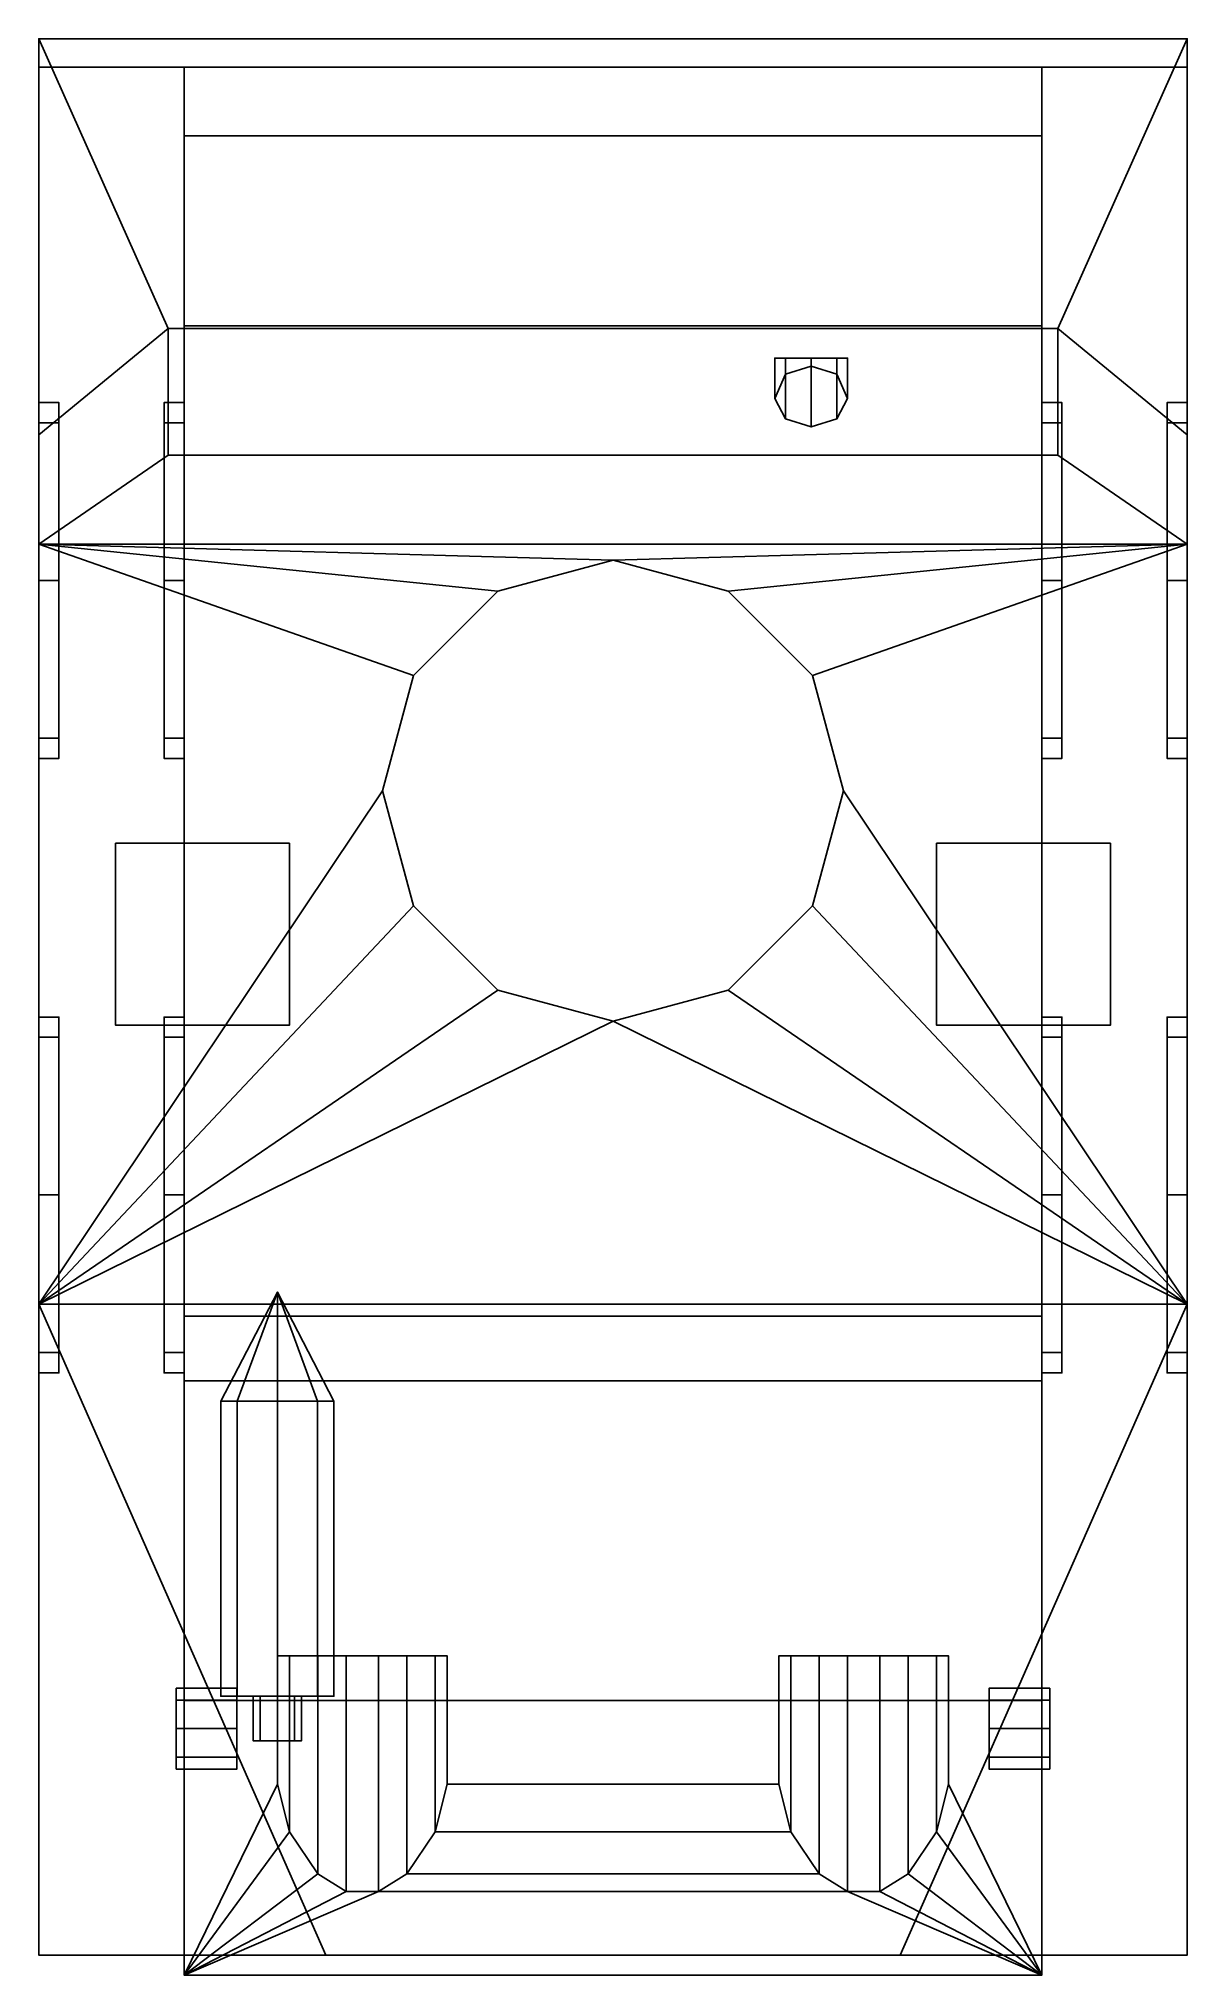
# Model space of a CAD drawing. Extents: x -1.42 to 1.42, y -2.55 to 2.24.
import ezdxf

# ---------------------------------------------------------------- set-up
doc = ezdxf.new("R2010")
doc.units = 0
doc.layers.get('0').update_dxf_attribs({"linetype": 'CONTINUOUS'})

msp = doc.modelspace()

# ---------------------------------------------------------------- linework, layer by layer
for points in [[(-1.42, 2.17, 1.14), (-1.42, -2.39, 1.01), (-1.42, 1.26, 1.48), (-1.42, 2.24, 1.33)], [(1.42, 2.24, 1.33), (1.42, 2.17, 1.14), (-1.42, 2.17, 1.14), (-1.42, 2.24, 1.33)], [(1.1, 1.5233, 1.4397), (1.42, 2.24, 1.33), (-1.42, 2.24, 1.33), (-1.1, 1.5233, 1.4397)], [(-1.1, 1.5233, 1.4397), (-1.1, 1.5233, 1.4397), (-1.42, 2.24, 1.33), (-1.42, 1.26, 1.48)], [(1.1, 1.5233, 1.4397), (1.42, 1.26, 1.48), (1.42, 2.24, 1.33), (1.1, 1.5233, 1.4397)], [(1.42, 1.26, 1.48), (1.42, -2.39, 1.01), (1.42, 2.17, 1.14), (1.42, 2.24, 1.33)], [(-1.06, 2, 0.62), (-1.06, -1.08, 0.44), (-1.06, -2.39, 1.01), (-1.06, 2.17, 1.14)], [(1.06, 2.17, 1.14), (1.06, 2, 0.62), (-1.06, 2, 0.62), (-1.06, 2.17, 1.14)], [(1.06, -2.39, 1.01), (1.06, -1.08, 0.44), (1.06, 2, 0.62), (1.06, 2.17, 1.14)], [(1.06, 2, 0.62), (1.06, -1.08, 0.44), (-1.06, -1.08, 0.44), (-1.06, 2, 0.62)], [(-1.06, 1.53, 0.33), (-1.06, -0.92, 0.33), (-1.06, -1.08, 0.44), (-1.06, 2, 0.62)], [(-1.06, 2, 0.62), (-1.06, -1.08, 0.44), (1.06, -1.08, 0.44), (1.06, 2, 0.62)], [(1.06, 2, 0.62), (1.06, 1.53, 0.33), (-1.06, 1.53, 0.33), (-1.06, 2, 0.62)], [(1.06, -1.08, 0.44), (1.06, -0.92, 0.33), (1.06, 1.53, 0.33), (1.06, 2, 0.62)], [(-1.1, 1.21, 1.81), (-1.1, 1.5233, 1.4397), (-1.42, 1.26, 1.48), (-1.42, 0.99, 1.81)], [(1.1, 1.21, 1.81), (1.1, 1.5233, 1.4397), (-1.1, 1.5233, 1.4397), (-1.1, 1.21, 1.81)], [(1.06, 1.53, 0.33), (1.06, -0.92, 0.33), (-1.06, -0.92, 0.33), (-1.06, 1.53, 0.33)], [(1.42, 0.99, 1.81), (1.42, 1.26, 1.48), (1.1, 1.5233, 1.4397), (1.1, 1.21, 1.81)], [(0.4264, 1.45, 1.6936), (0.4, 1.45, 1.63), (0.4, 1.35, 1.63), (0.4264, 1.3, 1.6936)], [(0.4, 1.45, 1.63), (0.4264, 1.45, 1.5664), (0.4264, 1.41, 1.5664), (0.4, 1.35, 1.63)], [(0.49, 1.45, 1.72), (0.4264, 1.45, 1.6936), (0.4264, 1.3, 1.6936), (0.49, 1.28, 1.72)], [(0.4264, 1.45, 1.5664), (0.49, 1.45, 1.54), (0.49, 1.43, 1.54), (0.4264, 1.41, 1.5664)], [(0.5536, 1.45, 1.6936), (0.49, 1.45, 1.72), (0.49, 1.28, 1.72), (0.5536, 1.3, 1.6936)], [(0.49, 1.45, 1.54), (0.5536, 1.45, 1.5664), (0.5536, 1.41, 1.5664), (0.49, 1.43, 1.54)], [(0.58, 1.45, 1.63), (0.5536, 1.45, 1.6936), (0.5536, 1.3, 1.6936), (0.58, 1.35, 1.63)], [(0.5536, 1.45, 1.5664), (0.58, 1.45, 1.63), (0.58, 1.35, 1.63), (0.5536, 1.41, 1.5664)], [(-1.42, 1.34, 0.32), (-1.42, 1.29, 0.3), (-1.42, 1.29, 0.38), (-1.42, 1.34, 0.36)], [(-1.42, 1.34, 0.36), (-1.42, 1.29, 0.38), (-1.37, 1.29, 0.38), (-1.37, 1.34, 0.36)], [(-1.37, 1.34, 0.36), (-1.37, 1.34, 0.32), (-1.42, 1.34, 0.32), (-1.42, 1.34, 0.36)], [(-1.37, 1.34, 0.32), (-1.37, 1.29, 0.3), (-1.42, 1.29, 0.3), (-1.42, 1.34, 0.32)], [(-1.37, 1.29, 0.38), (-1.37, 1.29, 0.3), (-1.37, 1.34, 0.32), (-1.37, 1.34, 0.36)], [(-1.11, 1.34, 0.32), (-1.11, 1.29, 0.3), (-1.11, 1.29, 0.38), (-1.11, 1.34, 0.36)], [(-1.06, 1.34, 0.36), (-1.06, 1.34, 0.32), (-1.11, 1.34, 0.32), (-1.11, 1.34, 0.36)], [(-1.06, 1.34, 0.32), (-1.06, 1.29, 0.3), (-1.11, 1.29, 0.3), (-1.11, 1.34, 0.32)], [(-1.11, 1.34, 0.36), (-1.11, 1.29, 0.38), (-1.06, 1.29, 0.38), (-1.06, 1.34, 0.36)], [(-1.06, 1.29, 0.38), (-1.06, 1.29, 0.3), (-1.06, 1.34, 0.32), (-1.06, 1.34, 0.36)], [(1.06, 1.34, 0.32), (1.06, 1.29, 0.3), (1.06, 1.29, 0.38), (1.06, 1.34, 0.36)], [(1.11, 1.34, 0.36), (1.11, 1.34, 0.32), (1.06, 1.34, 0.32), (1.06, 1.34, 0.36)], [(1.11, 1.34, 0.32), (1.11, 1.29, 0.3), (1.06, 1.29, 0.3), (1.06, 1.34, 0.32)], [(1.06, 1.34, 0.36), (1.06, 1.29, 0.38), (1.11, 1.29, 0.38), (1.11, 1.34, 0.36)], [(1.11, 1.29, 0.38), (1.11, 1.29, 0.3), (1.11, 1.34, 0.32), (1.11, 1.34, 0.36)], [(1.42, 1.34, 0.36), (1.42, 1.34, 0.32), (1.37, 1.34, 0.32), (1.37, 1.34, 0.36)], [(1.37, 1.34, 0.32), (1.37, 1.29, 0.3), (1.37, 1.29, 0.38), (1.37, 1.34, 0.36)], [(1.42, 1.34, 0.32), (1.42, 1.29, 0.3), (1.37, 1.29, 0.3), (1.37, 1.34, 0.32)], [(1.37, 1.34, 0.36), (1.37, 1.29, 0.38), (1.42, 1.29, 0.38), (1.42, 1.34, 0.36)], [(1.42, 1.29, 0.38), (1.42, 1.29, 0.3), (1.42, 1.34, 0.32), (1.42, 1.34, 0.36)], [(-1.42, 1.29, 0.3), (-1.42, 0.9, 0.36), (-1.42, 0.9, 0.5), (-1.42, 1.29, 0.38)], [(-1.37, 1.29, 0.3), (-1.37, 0.9, 0.36), (-1.42, 0.9, 0.36), (-1.42, 1.29, 0.3)], [(-1.42, 1.29, 0.38), (-1.42, 0.9, 0.5), (-1.37, 0.9, 0.5), (-1.37, 1.29, 0.38)], [(-1.42, 1.26, 1.48), (-1.42, -2.39, 1.01), (-1.42, -0.89, 1.9), (-1.42, 0.99, 1.81)], [(-1.37, 0.9, 0.5), (-1.37, 0.9, 0.36), (-1.37, 1.29, 0.3), (-1.37, 1.29, 0.38)], [(-1.11, 1.29, 0.3), (-1.11, 0.9, 0.36), (-1.11, 0.9, 0.5), (-1.11, 1.29, 0.38)], [(-1.06, 1.29, 0.3), (-1.06, 0.9, 0.36), (-1.11, 0.9, 0.36), (-1.11, 1.29, 0.3)], [(-1.11, 1.29, 0.38), (-1.11, 0.9, 0.5), (-1.06, 0.9, 0.5), (-1.06, 1.29, 0.38)], [(-1.06, 0.9, 0.5), (-1.06, 0.9, 0.36), (-1.06, 1.29, 0.3), (-1.06, 1.29, 0.38)], [(1.06, 1.29, 0.3), (1.06, 0.9, 0.36), (1.06, 0.9, 0.5), (1.06, 1.29, 0.38)], [(1.11, 1.29, 0.3), (1.11, 0.9, 0.36), (1.06, 0.9, 0.36), (1.06, 1.29, 0.3)], [(1.06, 1.29, 0.38), (1.06, 0.9, 0.5), (1.11, 0.9, 0.5), (1.11, 1.29, 0.38)], [(1.11, 0.9, 0.5), (1.11, 0.9, 0.36), (1.11, 1.29, 0.3), (1.11, 1.29, 0.38)], [(1.42, 1.29, 0.3), (1.42, 0.9, 0.36), (1.37, 0.9, 0.36), (1.37, 1.29, 0.3)], [(1.37, 1.29, 0.3), (1.37, 0.9, 0.36), (1.37, 0.9, 0.5), (1.37, 1.29, 0.38)], [(1.37, 1.29, 0.38), (1.37, 0.9, 0.5), (1.42, 0.9, 0.5), (1.42, 1.29, 0.38)], [(1.42, 0.9, 0.5), (1.42, 0.9, 0.36), (1.42, 1.29, 0.3), (1.42, 1.29, 0.38)], [(1.42, -0.89, 1.9), (1.42, -2.39, 1.01), (1.42, 1.26, 1.48), (1.42, 0.99, 1.81)], [(-1.1, 1.21, 1.81), (-1.42, 0.99, 1.81), (1.42, 0.99, 1.81), (1.1, 1.21, 1.81)], [(-1.42, 0.99, 1.81), (0, 0.95, 1.8119), (0, 0.95, 1.8119), (1.42, 0.99, 1.81)], [(-1.42, 0.99, 1.81), (-0.285, 0.8736, 1.8156), (-0.285, 0.8736, 1.8156), (0, 0.95, 1.8119)], [(-1.42, 0.99, 1.81), (-0.4936, 0.665, 1.8274), (-0.4936, 0.665, 1.8274), (-0.285, 0.8736, 1.8156)], [(-1.42, 0.99, 1.81), (-1.42, -0.89, 1.9), (-0.57, 0.38, 1.8392), (-0.4936, 0.665, 1.8274)], [(1.42, 0.99, 1.81), (1.42, 0.99, 1.81), (0, 0.95, 1.8119), (0.285, 0.8736, 1.8156)], [(1.42, 0.99, 1.81), (1.42, 0.99, 1.81), (0.285, 0.8736, 1.8156), (0.4936, 0.665, 1.8274)], [(1.42, -0.89, 1.9), (1.42, 0.99, 1.81), (0.4936, 0.665, 1.8274), (0.57, 0.38, 1.8392)], [(0, 0.95, 1.8119), (-0.285, 0.8736, 1.8156), (-0.285, 0.8736, 1.87), (0, 0.95, 1.87)], [(0.285, 0.8736, 1.8156), (0, 0.95, 1.8119), (0, 0.95, 1.87), (0.285, 0.8736, 1.87)], [(-1.42, 0.51, 0.3), (-1.42, 0.9, 0.36), (-1.37, 0.9, 0.36), (-1.37, 0.51, 0.3)], [(-1.42, 0.9, 0.5), (-1.42, 0.9, 0.36), (-1.42, 0.51, 0.3), (-1.42, 0.51, 0.38)], [(-1.37, 0.51, 0.38), (-1.37, 0.9, 0.5), (-1.42, 0.9, 0.5), (-1.42, 0.51, 0.38)], [(-1.37, 0.51, 0.3), (-1.37, 0.9, 0.36), (-1.37, 0.9, 0.5), (-1.37, 0.51, 0.38)], [(-1.11, 0.9, 0.5), (-1.11, 0.9, 0.36), (-1.11, 0.51, 0.3), (-1.11, 0.51, 0.38)], [(-1.11, 0.51, 0.3), (-1.11, 0.9, 0.36), (-1.06, 0.9, 0.36), (-1.06, 0.51, 0.3)], [(-1.06, 0.51, 0.38), (-1.06, 0.9, 0.5), (-1.11, 0.9, 0.5), (-1.11, 0.51, 0.38)], [(-1.06, 0.51, 0.3), (-1.06, 0.9, 0.36), (-1.06, 0.9, 0.5), (-1.06, 0.51, 0.38)], [(-0.285, 0.8736, 1.8156), (-0.4936, 0.665, 1.8274), (-0.4936, 0.665, 1.87), (-0.285, 0.8736, 1.87)], [(0.4936, 0.665, 1.8274), (0.285, 0.8736, 1.8156), (0.285, 0.8736, 1.87), (0.4936, 0.665, 1.87)], [(1.06, 0.9, 0.5), (1.06, 0.9, 0.36), (1.06, 0.51, 0.3), (1.06, 0.51, 0.38)], [(1.06, 0.51, 0.3), (1.06, 0.9, 0.36), (1.11, 0.9, 0.36), (1.11, 0.51, 0.3)], [(1.11, 0.51, 0.38), (1.11, 0.9, 0.5), (1.06, 0.9, 0.5), (1.06, 0.51, 0.38)], [(1.11, 0.51, 0.3), (1.11, 0.9, 0.36), (1.11, 0.9, 0.5), (1.11, 0.51, 0.38)], [(1.37, 0.51, 0.3), (1.37, 0.9, 0.36), (1.42, 0.9, 0.36), (1.42, 0.51, 0.3)], [(1.37, 0.9, 0.5), (1.37, 0.9, 0.36), (1.37, 0.51, 0.3), (1.37, 0.51, 0.38)], [(1.42, 0.51, 0.38), (1.42, 0.9, 0.5), (1.37, 0.9, 0.5), (1.37, 0.51, 0.38)], [(1.42, 0.51, 0.3), (1.42, 0.9, 0.36), (1.42, 0.9, 0.5), (1.42, 0.51, 0.38)], [(-0.4936, 0.665, 1.8274), (-0.57, 0.38, 1.8392), (-0.57, 0.38, 1.87), (-0.4936, 0.665, 1.87)], [(0.57, 0.38, 1.8392), (0.4936, 0.665, 1.8274), (0.4936, 0.665, 1.87), (0.57, 0.38, 1.87)], [(-1.42, 0.51, 0.38), (-1.42, 0.51, 0.3), (-1.42, 0.46, 0.32), (-1.42, 0.46, 0.36)], [(-1.42, 0.46, 0.32), (-1.42, 0.51, 0.3), (-1.37, 0.51, 0.3), (-1.37, 0.46, 0.32)], [(-1.37, 0.46, 0.36), (-1.37, 0.51, 0.38), (-1.42, 0.51, 0.38), (-1.42, 0.46, 0.36)], [(-1.37, 0.46, 0.32), (-1.37, 0.51, 0.3), (-1.37, 0.51, 0.38), (-1.37, 0.46, 0.36)], [(-1.11, 0.51, 0.38), (-1.11, 0.51, 0.3), (-1.11, 0.46, 0.32), (-1.11, 0.46, 0.36)], [(-1.11, 0.46, 0.32), (-1.11, 0.51, 0.3), (-1.06, 0.51, 0.3), (-1.06, 0.46, 0.32)], [(-1.06, 0.46, 0.36), (-1.06, 0.51, 0.38), (-1.11, 0.51, 0.38), (-1.11, 0.46, 0.36)], [(-1.06, 0.46, 0.32), (-1.06, 0.51, 0.3), (-1.06, 0.51, 0.38), (-1.06, 0.46, 0.36)], [(1.06, 0.51, 0.38), (1.06, 0.51, 0.3), (1.06, 0.46, 0.32), (1.06, 0.46, 0.36)], [(1.06, 0.46, 0.32), (1.06, 0.51, 0.3), (1.11, 0.51, 0.3), (1.11, 0.46, 0.32)], [(1.11, 0.46, 0.36), (1.11, 0.51, 0.38), (1.06, 0.51, 0.38), (1.06, 0.46, 0.36)], [(1.11, 0.46, 0.32), (1.11, 0.51, 0.3), (1.11, 0.51, 0.38), (1.11, 0.46, 0.36)], [(1.37, 0.51, 0.38), (1.37, 0.51, 0.3), (1.37, 0.46, 0.32), (1.37, 0.46, 0.36)], [(1.37, 0.46, 0.32), (1.37, 0.51, 0.3), (1.42, 0.51, 0.3), (1.42, 0.46, 0.32)], [(1.42, 0.46, 0.36), (1.42, 0.51, 0.38), (1.37, 0.51, 0.38), (1.37, 0.46, 0.36)], [(1.42, 0.46, 0.32), (1.42, 0.51, 0.3), (1.42, 0.51, 0.38), (1.42, 0.46, 0.36)], [(-1.42, 0.46, 0.36), (-1.42, 0.46, 0.32), (-1.37, 0.46, 0.32), (-1.37, 0.46, 0.36)], [(-1.11, 0.46, 0.36), (-1.11, 0.46, 0.32), (-1.06, 0.46, 0.32), (-1.06, 0.46, 0.36)], [(1.06, 0.46, 0.36), (1.06, 0.46, 0.32), (1.11, 0.46, 0.32), (1.11, 0.46, 0.36)], [(1.37, 0.46, 0.36), (1.37, 0.46, 0.32), (1.42, 0.46, 0.32), (1.42, 0.46, 0.36)], [(-1.42, -0.89, 1.9), (-1.42, -0.89, 1.9), (-0.4936, 0.095, 1.8547), (-0.57, 0.38, 1.8392)], [(-0.57, 0.38, 1.8392), (-0.4936, 0.095, 1.8547), (-0.4936, 0.095, 1.87), (-0.57, 0.38, 1.87)], [(0.4936, 0.095, 1.8547), (0.57, 0.38, 1.8392), (0.57, 0.38, 1.87), (0.4936, 0.095, 1.87)], [(1.42, -0.89, 1.9), (1.42, -0.89, 1.9), (0.57, 0.38, 1.8392), (0.4936, 0.095, 1.8547)], [(-1.23, 0.25, 1.8454), (-1.23, -0.2, 1.867), (-1.23, -0.2, 1.93), (-1.23, 0.25, 1.9)], [(-1.23, 0.25, 1.9), (-1.23, -0.2, 1.93), (-0.8, -0.2, 1.93), (-0.8, 0.25, 1.9)], [(-0.8, 0.25, 1.9), (-0.8, 0.25, 1.8454), (-1.23, 0.25, 1.8454), (-1.23, 0.25, 1.9)], [(-0.8, -0.2, 1.93), (-0.8, -0.2, 1.867), (-0.8, 0.25, 1.8454), (-0.8, 0.25, 1.9)], [(0.8, 0.25, 1.8454), (0.8, -0.2, 1.867), (0.8, -0.2, 1.93), (0.8, 0.25, 1.9)], [(1.23, 0.25, 1.9), (1.23, 0.25, 1.8454), (0.8, 0.25, 1.8454), (0.8, 0.25, 1.9)], [(0.8, 0.25, 1.9), (0.8, -0.2, 1.93), (1.23, -0.2, 1.93), (1.23, 0.25, 1.9)], [(1.23, -0.2, 1.93), (1.23, -0.2, 1.867), (1.23, 0.25, 1.8454), (1.23, 0.25, 1.9)], [(-1.42, -0.89, 1.9), (-1.42, -0.89, 1.9), (-0.285, -0.1136, 1.8628), (-0.4936, 0.095, 1.8547)], [(-0.4936, 0.095, 1.8547), (-0.285, -0.1136, 1.8628), (-0.285, -0.1136, 1.87), (-0.4936, 0.095, 1.87)], [(0.285, -0.1136, 1.8628), (0.4936, 0.095, 1.8547), (0.4936, 0.095, 1.87), (0.285, -0.1136, 1.87)], [(1.42, -0.89, 1.9), (1.42, -0.89, 1.9), (0.4936, 0.095, 1.8547), (0.285, -0.1136, 1.8628)], [(-1.42, -0.89, 1.9), (-1.42, -0.89, 1.9), (0, -0.19, 1.8665), (-0.285, -0.1136, 1.8628)], [(-0.285, -0.1136, 1.8628), (0, -0.19, 1.8665), (0, -0.19, 1.87), (-0.285, -0.1136, 1.87)], [(0, -0.19, 1.8665), (0.285, -0.1136, 1.8628), (0.285, -0.1136, 1.87), (0, -0.19, 1.87)], [(0, -0.19, 1.8665), (0, -0.19, 1.8665), (1.42, -0.89, 1.9), (0.285, -0.1136, 1.8628)], [(-1.42, -0.18, 0.32), (-1.42, -0.23, 0.3), (-1.42, -0.23, 0.38), (-1.42, -0.18, 0.36)], [(-1.37, -0.18, 0.36), (-1.37, -0.18, 0.32), (-1.42, -0.18, 0.32), (-1.42, -0.18, 0.36)], [(-1.37, -0.18, 0.32), (-1.37, -0.23, 0.3), (-1.42, -0.23, 0.3), (-1.42, -0.18, 0.32)], [(-1.42, -0.18, 0.36), (-1.42, -0.23, 0.38), (-1.37, -0.23, 0.38), (-1.37, -0.18, 0.36)], [(-1.42, -0.89, 1.9), (-1.42, -0.89, 1.9), (1.42, -0.89, 1.9), (0, -0.19, 1.8665)], [(-1.37, -0.23, 0.38), (-1.37, -0.23, 0.3), (-1.37, -0.18, 0.32), (-1.37, -0.18, 0.36)], [(-1.06, -0.18, 0.36), (-1.06, -0.18, 0.32), (-1.11, -0.18, 0.32), (-1.11, -0.18, 0.36)], [(-1.11, -0.18, 0.32), (-1.11, -0.23, 0.3), (-1.11, -0.23, 0.38), (-1.11, -0.18, 0.36)], [(-1.06, -0.18, 0.32), (-1.06, -0.23, 0.3), (-1.11, -0.23, 0.3), (-1.11, -0.18, 0.32)], [(-1.11, -0.18, 0.36), (-1.11, -0.23, 0.38), (-1.06, -0.23, 0.38), (-1.06, -0.18, 0.36)], [(-1.06, -0.23, 0.38), (-1.06, -0.23, 0.3), (-1.06, -0.18, 0.32), (-1.06, -0.18, 0.36)], [(1.11, -0.18, 0.36), (1.11, -0.18, 0.32), (1.06, -0.18, 0.32), (1.06, -0.18, 0.36)], [(1.06, -0.18, 0.32), (1.06, -0.23, 0.3), (1.06, -0.23, 0.38), (1.06, -0.18, 0.36)], [(1.11, -0.18, 0.32), (1.11, -0.23, 0.3), (1.06, -0.23, 0.3), (1.06, -0.18, 0.32)], [(1.06, -0.18, 0.36), (1.06, -0.23, 0.38), (1.11, -0.23, 0.38), (1.11, -0.18, 0.36)], [(1.11, -0.23, 0.38), (1.11, -0.23, 0.3), (1.11, -0.18, 0.32), (1.11, -0.18, 0.36)], [(1.37, -0.18, 0.32), (1.37, -0.23, 0.3), (1.37, -0.23, 0.38), (1.37, -0.18, 0.36)], [(1.42, -0.18, 0.36), (1.42, -0.18, 0.32), (1.37, -0.18, 0.32), (1.37, -0.18, 0.36)], [(1.42, -0.18, 0.32), (1.42, -0.23, 0.3), (1.37, -0.23, 0.3), (1.37, -0.18, 0.32)], [(1.37, -0.18, 0.36), (1.37, -0.23, 0.38), (1.42, -0.23, 0.38), (1.42, -0.18, 0.36)], [(1.42, -0.23, 0.38), (1.42, -0.23, 0.3), (1.42, -0.18, 0.32), (1.42, -0.18, 0.36)], [(-1.42, -0.23, 0.3), (-1.42, -0.62, 0.36), (-1.42, -0.62, 0.5), (-1.42, -0.23, 0.38)], [(-1.37, -0.23, 0.3), (-1.37, -0.62, 0.36), (-1.42, -0.62, 0.36), (-1.42, -0.23, 0.3)], [(-1.42, -0.23, 0.38), (-1.42, -0.62, 0.5), (-1.37, -0.62, 0.5), (-1.37, -0.23, 0.38)], [(-1.37, -0.62, 0.5), (-1.37, -0.62, 0.36), (-1.37, -0.23, 0.3), (-1.37, -0.23, 0.38)], [(-1.23, -0.2, 1.93), (-1.23, -0.2, 1.867), (-0.8, -0.2, 1.867), (-0.8, -0.2, 1.93)], [(-1.06, -0.23, 0.3), (-1.06, -0.62, 0.36), (-1.11, -0.62, 0.36), (-1.11, -0.23, 0.3)], [(-1.11, -0.23, 0.3), (-1.11, -0.62, 0.36), (-1.11, -0.62, 0.5), (-1.11, -0.23, 0.38)], [(-1.11, -0.23, 0.38), (-1.11, -0.62, 0.5), (-1.06, -0.62, 0.5), (-1.06, -0.23, 0.38)], [(-1.06, -0.62, 0.5), (-1.06, -0.62, 0.36), (-1.06, -0.23, 0.3), (-1.06, -0.23, 0.38)], [(0.8, -0.2, 1.93), (0.8, -0.2, 1.867), (1.23, -0.2, 1.867), (1.23, -0.2, 1.93)], [(1.11, -0.23, 0.3), (1.11, -0.62, 0.36), (1.06, -0.62, 0.36), (1.06, -0.23, 0.3)], [(1.06, -0.23, 0.3), (1.06, -0.62, 0.36), (1.06, -0.62, 0.5), (1.06, -0.23, 0.38)], [(1.06, -0.23, 0.38), (1.06, -0.62, 0.5), (1.11, -0.62, 0.5), (1.11, -0.23, 0.38)], [(1.11, -0.62, 0.5), (1.11, -0.62, 0.36), (1.11, -0.23, 0.3), (1.11, -0.23, 0.38)], [(1.37, -0.23, 0.3), (1.37, -0.62, 0.36), (1.37, -0.62, 0.5), (1.37, -0.23, 0.38)], [(1.42, -0.23, 0.3), (1.42, -0.62, 0.36), (1.37, -0.62, 0.36), (1.37, -0.23, 0.3)], [(1.37, -0.23, 0.38), (1.37, -0.62, 0.5), (1.42, -0.62, 0.5), (1.42, -0.23, 0.38)], [(1.42, -0.62, 0.5), (1.42, -0.62, 0.36), (1.42, -0.23, 0.3), (1.42, -0.23, 0.38)], [(-1.42, -0.62, 0.5), (-1.42, -0.62, 0.36), (-1.42, -1.01, 0.3), (-1.42, -1.01, 0.38)], [(-1.42, -1.01, 0.3), (-1.42, -0.62, 0.36), (-1.37, -0.62, 0.36), (-1.37, -1.01, 0.3)], [(-1.37, -1.01, 0.38), (-1.37, -0.62, 0.5), (-1.42, -0.62, 0.5), (-1.42, -1.01, 0.38)], [(-1.37, -1.01, 0.3), (-1.37, -0.62, 0.36), (-1.37, -0.62, 0.5), (-1.37, -1.01, 0.38)], [(-1.11, -1.01, 0.3), (-1.11, -0.62, 0.36), (-1.06, -0.62, 0.36), (-1.06, -1.01, 0.3)], [(-1.11, -0.62, 0.5), (-1.11, -0.62, 0.36), (-1.11, -1.01, 0.3), (-1.11, -1.01, 0.38)], [(-1.06, -1.01, 0.38), (-1.06, -0.62, 0.5), (-1.11, -0.62, 0.5), (-1.11, -1.01, 0.38)], [(-1.06, -1.01, 0.3), (-1.06, -0.62, 0.36), (-1.06, -0.62, 0.5), (-1.06, -1.01, 0.38)], [(1.06, -1.01, 0.3), (1.06, -0.62, 0.36), (1.11, -0.62, 0.36), (1.11, -1.01, 0.3)], [(1.06, -0.62, 0.5), (1.06, -0.62, 0.36), (1.06, -1.01, 0.3), (1.06, -1.01, 0.38)], [(1.11, -1.01, 0.38), (1.11, -0.62, 0.5), (1.06, -0.62, 0.5), (1.06, -1.01, 0.38)], [(1.11, -1.01, 0.3), (1.11, -0.62, 0.36), (1.11, -0.62, 0.5), (1.11, -1.01, 0.38)], [(1.37, -0.62, 0.5), (1.37, -0.62, 0.36), (1.37, -1.01, 0.3), (1.37, -1.01, 0.38)], [(1.37, -1.01, 0.3), (1.37, -0.62, 0.36), (1.42, -0.62, 0.36), (1.42, -1.01, 0.3)], [(1.42, -1.01, 0.38), (1.42, -0.62, 0.5), (1.37, -0.62, 0.5), (1.37, -1.01, 0.38)], [(1.42, -1.01, 0.3), (1.42, -0.62, 0.36), (1.42, -0.62, 0.5), (1.42, -1.01, 0.38)], [(-0.929, -1.13, 1.841), (-0.97, -1.13, 1.94), (-0.83, -0.86, 1.89)], [(-0.97, -1.13, 1.94), (-0.929, -1.13, 2.039), (-0.83, -0.86, 1.89)], [(-0.83, -1.13, 1.8), (-0.929, -1.13, 1.841), (-0.83, -0.86, 1.89)], [(-0.929, -1.13, 2.039), (-0.83, -1.13, 2.08), (-0.83, -0.86, 1.89)], [(-0.69, -1.13, 1.94), (-0.731, -1.13, 1.841), (-0.83, -0.86, 1.89)], [(-0.731, -1.13, 1.841), (-0.83, -1.13, 1.8), (-0.83, -0.86, 1.89)], [(-0.83, -1.13, 2.08), (-0.731, -1.13, 2.039), (-0.83, -0.86, 1.89)], [(-0.731, -1.13, 2.039), (-0.69, -1.13, 1.94), (-0.83, -0.86, 1.89)], [(-1.42, -0.89, 1.9), (-1.42, -2.39, 1.01), (-1.42, -2.5, 1), (-0.71, -2.5, 1.81)], [(-1.42, -0.89, 1.9), (-0.71, -2.5, 1.81), (0.71, -2.5, 1.81), (1.42, -0.89, 1.9)], [(0.71, -2.5, 1.81), (1.42, -2.5, 1), (1.42, -2.39, 1.01), (1.42, -0.89, 1.9)], [(-1.06, -1.08, 0.44), (-1.06, -0.92, 0.33), (1.06, -0.92, 0.33), (1.06, -1.08, 0.44)], [(-1.42, -1.01, 0.38), (-1.42, -1.01, 0.3), (-1.42, -1.06, 0.32), (-1.42, -1.06, 0.36)], [(-1.42, -1.06, 0.32), (-1.42, -1.01, 0.3), (-1.37, -1.01, 0.3), (-1.37, -1.06, 0.32)], [(-1.37, -1.06, 0.36), (-1.37, -1.01, 0.38), (-1.42, -1.01, 0.38), (-1.42, -1.06, 0.36)], [(-1.37, -1.06, 0.32), (-1.37, -1.01, 0.3), (-1.37, -1.01, 0.38), (-1.37, -1.06, 0.36)], [(-1.11, -1.01, 0.38), (-1.11, -1.01, 0.3), (-1.11, -1.06, 0.32), (-1.11, -1.06, 0.36)], [(-1.11, -1.06, 0.32), (-1.11, -1.01, 0.3), (-1.06, -1.01, 0.3), (-1.06, -1.06, 0.32)], [(-1.06, -1.06, 0.36), (-1.06, -1.01, 0.38), (-1.11, -1.01, 0.38), (-1.11, -1.06, 0.36)], [(-1.06, -1.06, 0.32), (-1.06, -1.01, 0.3), (-1.06, -1.01, 0.38), (-1.06, -1.06, 0.36)], [(1.06, -1.01, 0.38), (1.06, -1.01, 0.3), (1.06, -1.06, 0.32), (1.06, -1.06, 0.36)], [(1.06, -1.06, 0.32), (1.06, -1.01, 0.3), (1.11, -1.01, 0.3), (1.11, -1.06, 0.32)], [(1.11, -1.06, 0.36), (1.11, -1.01, 0.38), (1.06, -1.01, 0.38), (1.06, -1.06, 0.36)], [(1.11, -1.06, 0.32), (1.11, -1.01, 0.3), (1.11, -1.01, 0.38), (1.11, -1.06, 0.36)], [(1.37, -1.01, 0.38), (1.37, -1.01, 0.3), (1.37, -1.06, 0.32), (1.37, -1.06, 0.36)], [(1.37, -1.06, 0.32), (1.37, -1.01, 0.3), (1.42, -1.01, 0.3), (1.42, -1.06, 0.32)], [(1.42, -1.06, 0.36), (1.42, -1.01, 0.38), (1.37, -1.01, 0.38), (1.37, -1.06, 0.36)], [(1.42, -1.06, 0.32), (1.42, -1.01, 0.3), (1.42, -1.01, 0.38), (1.42, -1.06, 0.36)], [(-1.42, -1.06, 0.36), (-1.42, -1.06, 0.32), (-1.37, -1.06, 0.32), (-1.37, -1.06, 0.36)], [(-1.11, -1.06, 0.36), (-1.11, -1.06, 0.32), (-1.06, -1.06, 0.32), (-1.06, -1.06, 0.36)], [(-1.06, -1.08, 0.44), (-1.06, -1.87, 0.44), (-1.06, -2.55, 0.9), (-1.06, -2.5, 1)], [(1.06, -1.08, 0.44), (1.06, -1.87, 0.44), (-1.06, -1.87, 0.44), (-1.06, -1.08, 0.44)], [(-1.06, -1.08, 0.44), (-1.06, -1.08, 0.44), (-1.06, -2.5, 1), (-1.06, -2.39, 1.01)], [(1.06, -1.06, 0.36), (1.06, -1.06, 0.32), (1.11, -1.06, 0.32), (1.11, -1.06, 0.36)], [(1.06, -2.55, 0.9), (1.06, -1.87, 0.44), (1.06, -1.08, 0.44), (1.06, -2.5, 1)], [(1.06, -2.5, 1), (1.06, -1.08, 0.44), (1.06, -1.08, 0.44), (1.06, -2.39, 1.01)], [(1.37, -1.06, 0.36), (1.37, -1.06, 0.32), (1.42, -1.06, 0.32), (1.42, -1.06, 0.36)], [(-0.929, -1.13, 2.039), (-0.97, -1.13, 1.94), (-0.97, -1.86, 1.94), (-0.929, -1.86, 2.039)], [(-0.97, -1.13, 1.94), (-0.929, -1.13, 1.841), (-0.929, -1.86, 1.841), (-0.97, -1.86, 1.94)], [(-0.83, -1.13, 2.08), (-0.929, -1.13, 2.039), (-0.929, -1.86, 2.039), (-0.83, -1.86, 2.08)], [(-0.929, -1.13, 1.841), (-0.83, -1.13, 1.8), (-0.83, -1.86, 1.8), (-0.929, -1.86, 1.841)], [(-0.731, -1.13, 2.039), (-0.83, -1.13, 2.08), (-0.83, -1.86, 2.08), (-0.731, -1.86, 2.039)], [(-0.83, -1.13, 1.8), (-0.731, -1.13, 1.841), (-0.731, -1.86, 1.841), (-0.83, -1.86, 1.8)], [(-0.69, -1.13, 1.94), (-0.731, -1.13, 2.039), (-0.731, -1.86, 2.039), (-0.69, -1.86, 1.94)], [(-0.731, -1.13, 1.841), (-0.69, -1.13, 1.94), (-0.69, -1.86, 1.94), (-0.731, -1.86, 1.841)], [(-0.83, -2.077, 0.58), (-0.83, -1.87, 0.44), (-0.83, -1.76, 0.44), (-0.83, -1.76, 0.58)], [(-0.8, -2.1952, 0.66), (-0.83, -2.077, 0.58), (-0.83, -1.76, 0.58), (-0.8, -1.76, 0.66)], [(-0.8, -1.76, 0.66), (-0.83, -1.76, 0.58), (-0.41, -1.76, 0.58), (-0.44, -1.76, 0.66)], [(-0.83, -1.76, 0.58), (-0.83, -1.76, 0.44), (-0.41, -1.76, 0.44), (-0.41, -1.76, 0.58)], [(-0.73, -2.2987, 0.73), (-0.8, -2.1952, 0.66), (-0.8, -1.76, 0.66), (-0.73, -1.76, 0.73)], [(-0.73, -1.76, 0.73), (-0.8, -1.76, 0.66), (-0.44, -1.76, 0.66), (-0.51, -1.76, 0.73)], [(-0.66, -2.343, 0.76), (-0.73, -2.2987, 0.73), (-0.73, -1.76, 0.73), (-0.66, -1.76, 0.76)], [(-0.66, -1.76, 0.76), (-0.73, -1.76, 0.73), (-0.51, -1.76, 0.73), (-0.58, -1.76, 0.76)], [(-0.66, -1.76, 0.76), (-0.58, -1.76, 0.76), (-0.58, -2.343, 0.76), (-0.66, -2.343, 0.76)], [(-0.58, -1.76, 0.76), (-0.51, -1.76, 0.73), (-0.51, -2.2987, 0.73), (-0.58, -2.343, 0.76)], [(-0.51, -1.76, 0.73), (-0.44, -1.76, 0.66), (-0.44, -2.1952, 0.66), (-0.51, -2.2987, 0.73)], [(-0.44, -1.76, 0.66), (-0.41, -1.76, 0.58), (-0.41, -2.077, 0.58), (-0.44, -2.1952, 0.66)], [(-0.41, -1.76, 0.58), (-0.41, -1.76, 0.44), (-0.41, -1.87, 0.44), (-0.41, -2.077, 0.58)], [(0.44, -2.1952, 0.66), (0.41, -2.077, 0.58), (0.41, -1.76, 0.58), (0.44, -1.76, 0.66)], [(0.41, -2.077, 0.58), (0.41, -1.87, 0.44), (0.41, -1.76, 0.44), (0.41, -1.76, 0.58)], [(0.41, -1.76, 0.58), (0.41, -1.76, 0.44), (0.83, -1.76, 0.44), (0.83, -1.76, 0.58)], [(0.44, -1.76, 0.66), (0.41, -1.76, 0.58), (0.83, -1.76, 0.58), (0.8, -1.76, 0.66)], [(0.51, -2.2987, 0.73), (0.44, -2.1952, 0.66), (0.44, -1.76, 0.66), (0.51, -1.76, 0.73)], [(0.51, -1.76, 0.73), (0.44, -1.76, 0.66), (0.8, -1.76, 0.66), (0.73, -1.76, 0.73)], [(0.58, -2.343, 0.76), (0.51, -2.2987, 0.73), (0.51, -1.76, 0.73), (0.58, -1.76, 0.76)], [(0.58, -1.76, 0.76), (0.51, -1.76, 0.73), (0.73, -1.76, 0.73), (0.66, -1.76, 0.76)], [(0.58, -1.76, 0.76), (0.66, -1.76, 0.76), (0.66, -2.343, 0.76), (0.58, -2.343, 0.76)], [(0.66, -1.76, 0.76), (0.73, -1.76, 0.73), (0.73, -2.2987, 0.73), (0.66, -2.343, 0.76)], [(0.73, -1.76, 0.73), (0.8, -1.76, 0.66), (0.8, -2.1952, 0.66), (0.73, -2.2987, 0.73)], [(0.8, -1.76, 0.66), (0.83, -1.76, 0.58), (0.83, -2.077, 0.58), (0.8, -2.1952, 0.66)], [(0.83, -1.76, 0.58), (0.83, -1.76, 0.44), (0.83, -1.87, 0.44), (0.83, -2.077, 0.58)], [(-1.08, -1.8693, 0.3093), (-1.08, -1.84, 0.38), (-0.93, -1.84, 0.38), (-0.93, -1.8693, 0.3093)], [(-1.08, -1.84, 0.38), (-1.08, -1.8693, 0.4507), (-0.93, -1.8693, 0.4507), (-0.93, -1.84, 0.38)], [(-0.83, -1.86, 2.08), (-0.929, -1.86, 2.039), (-0.97, -1.86, 1.94), (-0.731, -1.86, 2.039)], [(-0.731, -1.86, 2.039), (-0.97, -1.86, 1.94), (-0.929, -1.86, 1.841), (-0.69, -1.86, 1.94)], [(-0.93, -1.84, 0.38), (-0.93, -2.0107, 0.3093), (-0.93, -1.94, 0.28), (-0.93, -1.8693, 0.3093)], [(-0.93, -1.8693, 0.4507), (-0.93, -2.04, 0.38), (-0.93, -2.0107, 0.3093), (-0.93, -1.84, 0.38)], [(-0.69, -1.86, 1.94), (-0.929, -1.86, 1.841), (-0.83, -1.86, 1.8), (-0.731, -1.86, 1.841)], [(-0.8724, -1.86, 1.9824), (-0.89, -1.86, 1.94), (-0.89, -1.97, 1.94), (-0.8724, -1.97, 1.9824)], [(-0.89, -1.86, 1.94), (-0.8724, -1.86, 1.8976), (-0.8724, -1.97, 1.8976), (-0.89, -1.97, 1.94)], [(-0.83, -1.86, 2), (-0.8724, -1.86, 1.9824), (-0.8724, -1.97, 1.9824), (-0.83, -1.97, 2)], [(-0.8724, -1.86, 1.8976), (-0.83, -1.86, 1.88), (-0.83, -1.97, 1.88), (-0.8724, -1.97, 1.8976)], [(-0.7876, -1.86, 1.9824), (-0.83, -1.86, 2), (-0.83, -1.97, 2), (-0.7876, -1.97, 1.9824)], [(-0.83, -1.86, 1.88), (-0.7876, -1.86, 1.8976), (-0.7876, -1.97, 1.8976), (-0.83, -1.97, 1.88)], [(-0.77, -1.86, 1.94), (-0.7876, -1.86, 1.9824), (-0.7876, -1.97, 1.9824), (-0.77, -1.97, 1.94)], [(-0.7876, -1.86, 1.8976), (-0.77, -1.86, 1.94), (-0.77, -1.97, 1.94), (-0.7876, -1.97, 1.8976)], [(1.08, -1.8693, 0.4507), (1.08, -1.84, 0.38), (0.93, -1.84, 0.38), (0.93, -1.8693, 0.4507)], [(1.08, -1.84, 0.38), (1.08, -1.8693, 0.3093), (0.93, -1.8693, 0.3093), (0.93, -1.84, 0.38)], [(0.93, -1.94, 0.48), (0.93, -1.8693, 0.4507), (0.93, -1.84, 0.38), (0.93, -2.0107, 0.4507)], [(0.93, -2.0107, 0.4507), (0.93, -1.84, 0.38), (0.93, -1.8693, 0.3093), (0.93, -2.04, 0.38)], [(-1.08, -1.8693, 0.4507), (-1.08, -1.94, 0.48), (-0.93, -1.94, 0.48), (-0.93, -1.8693, 0.4507)], [(-1.08, -1.94, 0.28), (-1.08, -1.8693, 0.3093), (-0.93, -1.8693, 0.3093), (-0.93, -1.94, 0.28)], [(-1.06, -2.55, 0.9), (-1.06, -1.87, 0.44), (-0.83, -1.87, 0.44), (-0.83, -2.077, 0.58)], [(-0.93, -1.94, 0.48), (-0.93, -2.0107, 0.4507), (-0.93, -2.04, 0.38), (-0.93, -1.8693, 0.4507)], [(-0.41, -2.077, 0.58), (-0.41, -1.87, 0.44), (0.41, -1.87, 0.44), (0.41, -2.077, 0.58)], [(0.83, -2.077, 0.58), (0.83, -1.87, 0.44), (1.06, -1.87, 0.44), (1.06, -2.55, 0.9)], [(1.08, -1.94, 0.48), (1.08, -1.8693, 0.4507), (0.93, -1.8693, 0.4507), (0.93, -1.94, 0.48)], [(1.08, -1.8693, 0.3093), (1.08, -1.94, 0.28), (0.93, -1.94, 0.28), (0.93, -1.8693, 0.3093)], [(0.93, -2.04, 0.38), (0.93, -1.8693, 0.3093), (0.93, -1.94, 0.28), (0.93, -2.0107, 0.3093)], [(-1.08, -1.94, 0.48), (-1.08, -2.0107, 0.4507), (-0.93, -2.0107, 0.4507), (-0.93, -1.94, 0.48)], [(-1.08, -2.0107, 0.3093), (-1.08, -1.94, 0.28), (-0.93, -1.94, 0.28), (-0.93, -2.0107, 0.3093)], [(1.08, -2.0107, 0.4507), (1.08, -1.94, 0.48), (0.93, -1.94, 0.48), (0.93, -2.0107, 0.4507)], [(1.08, -1.94, 0.28), (1.08, -2.0107, 0.3093), (0.93, -2.0107, 0.3093), (0.93, -1.94, 0.28)], [(-1.08, -2.04, 0.38), (-1.08, -2.0107, 0.3093), (-0.93, -2.0107, 0.3093), (-0.93, -2.04, 0.38)], [(-1.08, -2.0107, 0.4507), (-1.08, -2.04, 0.38), (-0.93, -2.04, 0.38), (-0.93, -2.0107, 0.4507)], [(-0.83, -1.97, 2), (-0.8724, -1.97, 1.9824), (-0.89, -1.97, 1.94), (-0.7876, -1.97, 1.9824)], [(-0.7876, -1.97, 1.9824), (-0.89, -1.97, 1.94), (-0.8724, -1.97, 1.8976), (-0.77, -1.97, 1.94)], [(-0.77, -1.97, 1.94), (-0.8724, -1.97, 1.8976), (-0.83, -1.97, 1.88), (-0.7876, -1.97, 1.8976)], [(1.08, -2.04, 0.38), (1.08, -2.0107, 0.4507), (0.93, -2.0107, 0.4507), (0.93, -2.04, 0.38)], [(1.08, -2.0107, 0.3093), (1.08, -2.04, 0.38), (0.93, -2.04, 0.38), (0.93, -2.0107, 0.3093)], [(-1.06, -2.55, 0.9), (-1.06, -2.55, 0.9), (-0.83, -2.077, 0.58), (-0.8, -2.1952, 0.66)], [(-0.44, -2.1952, 0.66), (-0.41, -2.077, 0.58), (0.41, -2.077, 0.58), (0.44, -2.1952, 0.66)], [(0.8, -2.1952, 0.66), (0.83, -2.077, 0.58), (1.06, -2.55, 0.9)], [(-1.06, -2.55, 0.9), (-1.06, -2.55, 0.9), (-0.8, -2.1952, 0.66), (-0.73, -2.2987, 0.73)], [(-0.51, -2.2987, 0.73), (-0.44, -2.1952, 0.66), (0.44, -2.1952, 0.66), (0.51, -2.2987, 0.73)], [(0.73, -2.2987, 0.73), (0.8, -2.1952, 0.66), (1.06, -2.55, 0.9)], [(-1.06, -2.55, 0.9), (-1.06, -2.55, 0.9), (-0.73, -2.2987, 0.73), (-0.66, -2.343, 0.76)], [(-0.58, -2.343, 0.76), (-0.51, -2.2987, 0.73), (0.51, -2.2987, 0.73), (0.58, -2.343, 0.76)], [(0.66, -2.343, 0.76), (0.73, -2.2987, 0.73), (1.06, -2.55, 0.9)], [(-1.06, -2.55, 0.9), (-0.58, -2.343, 0.76), (0.58, -2.343, 0.76), (1.06, -2.55, 0.9)], [(-0.66, -2.343, 0.76), (-0.58, -2.343, 0.76), (-1.06, -2.55, 0.9)], [(0.58, -2.343, 0.76), (0.66, -2.343, 0.76), (1.06, -2.55, 0.9)], [(-0.71, -2.5, 1.81), (-1.42, -2.5, 1), (1.42, -2.5, 1), (0.71, -2.5, 1.81)], [(-1.06, -2.5, 1), (-1.06, -2.55, 0.9), (1.06, -2.55, 0.9), (1.06, -2.5, 1)]]:
    msp.add_3dface(points)

doc.saveas('drawing.dxf')
